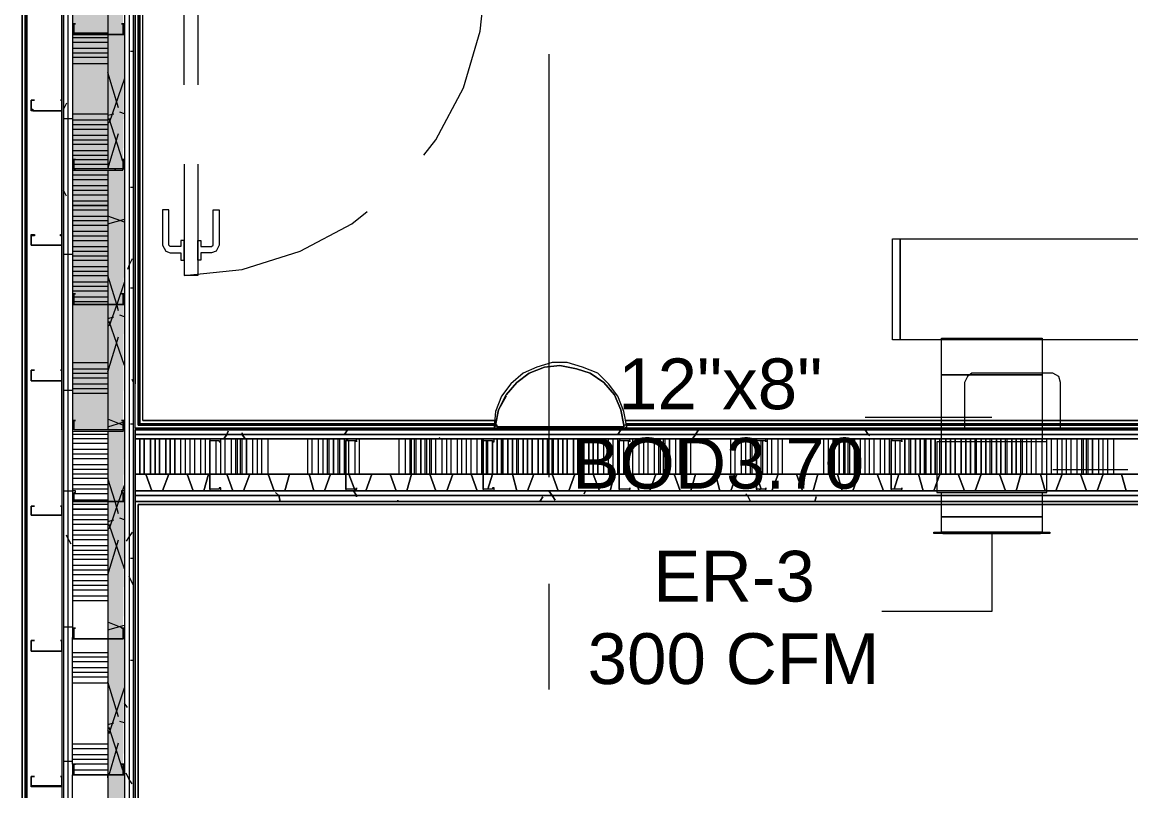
# Model space of a CAD drawing. Header units: metres. Extents: x 29 to 268, y -7 to 151.
# Drawn here: x 63.527 to 66.854, y 26.283 to 28.591 of the extents above; entities that cross this region are included whole.
import ezdxf

# ---------------------------------------------------------------- set-up
doc = ezdxf.new("R2010")
doc.units = ezdxf.units.M
doc.layers.add('HVAC - Ductos', color=5, linetype='Continuous', lineweight=50)
doc.layers.add('PDF2_Geometry', color=7, linetype='Continuous', true_color=0xaaaaaa)
doc.layers.add('PDF2_Solid Fills', color=7, linetype='Continuous', true_color=0xffffff)
doc.layers.add('PDF2_Text', color=7, linetype='Continuous')
doc.styles.add('PDF Helvetica', font='')
doc.styles.get('PDF Helvetica').set_extended_font_data('Helvetica')

msp = doc.modelspace()

# ---------------------------------------------------------------- hatches: boundary and pattern name
at = {"layer": 'PDF2_Solid Fills', "lineweight": 0, "transparency": 33554559}
for points in [[(63.678, 27.3674), (63.7834, 27.3674), (63.7834, 33.7429), (63.678, 33.7429), (63.678, 28.9579), (63.6826, 28.9579), (63.678, 28.9533)], [(63.8292, 28.5592), (63.8338, 33.7429), (63.7834, 33.7429), (63.7834, 27.3674), (63.8292, 27.372), (63.8338, 28.1512), (63.8292, 28.1558), (63.8338, 28.5546)], [(63.8292, 27.1566), (63.8338, 27.3674), (63.7834, 27.3674), (63.7834, 24.4845), (63.7837, 24.4845), (63.8338, 24.489), (63.8292, 24.4936), (63.8338, 24.9016), (63.8292, 24.9062), (63.8338, 25.1032), (63.8292, 25.1078), (63.8338, 25.5112), (63.8292, 25.5158), (63.8338, 25.9236), (63.8292, 25.9282), (63.8338, 26.3316), (63.8292, 26.3362), (63.8338, 26.7441), (63.8292, 26.7487), (63.8338, 27.152)]]:
    msp.add_hatch(color=256, dxfattribs=at).paths.add_polyline_path(points)

# ---------------------------------------------------------------- linework, layer by layer
at = {"layer": 'HVAC - Ductos', "lineweight": 0}
for points in [[(66.1622, 27.9404), (66.1622, 27.6378), (66.1392, 27.6378), (66.1392, 27.9404)], [(66.1622, 27.9404), (72.9318, 27.9404), (72.9318, 27.6378), (66.1622, 27.6378)], [(66.2859, 27.6378), (66.2859, 27.6424), (66.5884, 27.6424), (66.5884, 27.6378)], [(66.5884, 27.5324), (66.2859, 27.5324), (66.2859, 27.6424), (66.5884, 27.6424)], [(66.5884, 27.5324), (66.5884, 27.3308), (66.2859, 27.3308), (66.2859, 27.5324)], [(66.6022, 27.3308), (66.2722, 27.3308), (66.2722, 27.1795), (66.6022, 27.1795)], [(66.5884, 27.1062), (66.5884, 27.0604), (66.2859, 27.0604), (66.2859, 27.1062)], [(66.6113, 27.0604), (66.6113, 27.0558), (66.263, 27.0558), (66.263, 27.0604)]]:
    msp.add_lwpolyline(points, close=True, dxfattribs=at)
for points in [[(66.4372, 27.4041), (66.0568, 27.4041)], [(66.6205, 27.2483), (66.845, 27.2483)], [(66.2859, 27.1062), (66.2859, 27.1795), (66.5884, 27.1795), (66.5884, 27.1062)], [(66.2859, 27.1062), (66.2859, 27.1062)], [(66.2859, 27.1062), (66.2859, 27.1062)], [(66.5884, 27.1062), (66.2859, 27.1062), (66.5884, 27.1062)], [(66.5884, 27.1062), (66.5884, 27.1062)], [(66.5884, 27.1062), (66.5884, 27.1062)], [(66.5884, 27.1062), (66.5884, 27.1062)], [(66.4372, 27.0558), (66.4372, 26.822), (66.1072, 26.822)], [(66.2905, 27.0558), (66.5838, 27.0558)]]:
    msp.add_lwpolyline(points, dxfattribs=at)
at = {"layer": 'PDF2_Geometry', "lineweight": 0}
for points in [[(63.678, 33.9263), (63.678, 34.3296), (63.678, 34.5221), (63.6642, 34.5221), (63.6642, 33.7429), (63.6642, 27.3674), (63.6642, 24.3653), (63.678, 24.3653), (63.8659, 24.3653), (66.2584, 24.3653)], [(66.0659, 34.3342), (66.0659, 34.3525), (65.5709, 34.3525), (65.4059, 34.3525), (63.8476, 34.3525), (63.8476, 34.3342), (63.8476, 33.7429), (63.8476, 28.9166), (63.8476, 28.77), (63.8476, 27.3674), (63.8476, 24.5486), (63.8613, 24.5486), (63.8659, 24.5486), (66.2584, 24.5486), (66.6159, 24.5486), (66.6159, 24.567)], [(63.6459, 33.7429), (63.6459, 27.3674), (63.6459, 24.347), (63.8659, 24.347), (66.2584, 24.347), (66.2584, 24.3928), (66.2584, 24.5395), (66.2584, 24.567), (63.8659, 24.567), (63.8659, 27.3674), (63.8659, 27.152), (69.036, 27.152), (69.036, 24.567), (66.6159, 24.567), (66.6159, 24.347), (69.2514, 24.347), (69.2514, 24.3836), (69.2514, 24.347), (71.8272, 24.347)], [(63.6505, 33.7429), (63.6505, 27.3674), (63.6505, 24.3562), (63.6505, 24.3516), (63.6505, 24.347), (63.6459, 24.347), (63.6459, 24.3516), (63.6505, 24.3516), (63.6642, 24.3516), (63.8659, 24.3516), (66.2584, 24.3516), (66.2584, 24.3653), (63.6642, 24.3653), (63.6642, 24.3562), (63.6642, 24.3516), (66.2584, 24.3516), (66.6159, 24.3516), (66.6159, 24.3653), (66.2584, 24.3653), (63.678, 24.3653), (63.678, 24.3836), (66.2584, 24.3836), (66.2584, 24.3653), (66.2584, 24.3836)], [(63.8338, 33.7429), (63.8338, 27.3674), (63.8338, 24.5349)], [(69.1688, 27.1841), (69.1688, 27.2345), (69.068, 27.2345), (69.068, 27.1841), (69.0542, 27.1841), (69.036, 27.1841), (69.036, 27.152), (63.8659, 27.152), (63.8659, 24.567), (63.8705, 24.5716), (63.8705, 24.5762), (63.8751, 24.5762), (67.8442, 24.5762), (63.8751, 24.5762), (63.8705, 24.5762), (63.8705, 24.5716), (63.8659, 24.567), (63.8613, 24.567), (63.8613, 27.3674), (63.8613, 33.6925)], [(72.1756, 27.372), (69.036, 27.372), (63.8659, 27.372), (63.8659, 33.6925)], [(63.6459, 28.967), (63.6459, 28.9716), (63.6413, 28.9762), (63.6367, 28.9762), (63.6367, 28.6646), (63.5267, 28.6646), (63.6367, 28.6646), (63.6367, 28.9762), (63.6459, 28.9762), (63.6367, 28.9762), (63.6413, 28.9762), (63.6459, 28.9716), (63.6459, 28.967), (63.6459, 27.3674), (63.6459, 28.6554), (63.5359, 28.6554), (63.5359, 24.8603)], [(63.6459, 28.9716), (63.6459, 28.66), (63.5359, 28.66), (63.5359, 24.8603), (63.5359, 28.6554), (63.5359, 28.66), (63.5313, 28.6646), (63.5267, 28.6646), (63.5267, 24.8603), (63.5267, 28.6646), (63.6367, 28.6646)], [(63.8659, 28.7516), (63.8659, 27.5049)], [(63.7834, 28.7333), (63.7834, 28.5546), (63.7834, 28.1512)], [(63.8888, 27.395), (64.943, 27.395), (63.8888, 27.395), (63.8888, 28.7241), (63.8888, 28.7287), (63.8842, 28.7287), (63.8842, 28.7333), (63.8797, 28.7333), (63.8797, 27.3812), (64.943, 27.3812), (63.8751, 27.3812), (64.943, 27.3812), (63.8751, 27.3812), (64.943, 27.3812), (63.8751, 27.3812), (64.943, 27.3812), (63.8797, 27.3812), (63.8797, 28.7379), (63.8797, 27.3858), (63.8797, 28.7379), (63.8797, 27.3812)], [(64.0126, 28.4033), (64.0126, 28.7379), (64.0538, 28.7379), (64.0538, 28.4033)], [(64.7322, 28.1924), (64.7688, 28.2383), (64.8513, 28.3942), (64.9017, 28.5637), (64.92, 28.7424)], [(63.678, 28.7058), (63.678, 28.5866)], [(63.6459, 28.6554), (63.5404, 28.6554), (63.5404, 24.8603), (63.5404, 28.6554), (63.6459, 28.6554), (63.5359, 28.6554), (63.6459, 28.6554), (63.6459, 24.7549), (63.6459, 24.7045)], [(63.678, 28.5546), (63.678, 28.1787), (63.7834, 28.1787)], [(63.6826, 28.5592), (63.7834, 28.5592)], [(63.678, 28.5454), (63.7834, 28.5454)], [(63.678, 28.5316), (63.7834, 28.5316)], [(63.678, 28.5133), (63.7834, 28.5133)], [(63.678, 28.4995), (63.7834, 28.4995)], [(63.678, 28.4858), (63.7834, 28.4858)], [(65.108, 28.495), (65.108, 27.2254)], [(63.678, 28.4674), (63.7834, 28.4674)], [(63.5634, 28.3574), (63.5634, 28.3574)], [(63.6413, 28.3574), (63.6413, 28.3574)], [(63.678, 28.3162), (63.7834, 28.3162)], [(63.678, 28.2978), (63.7834, 28.2978)], [(63.678, 28.2842), (63.7834, 28.2842)], [(63.678, 28.2704), (63.7834, 28.2704)], [(63.678, 28.252), (63.7834, 28.252)], [(63.678, 28.2383), (63.7834, 28.2383)], [(63.678, 28.2245), (63.7834, 28.2245)], [(63.678, 28.2062), (63.7834, 28.2062)], [(63.678, 28.1924), (63.7834, 28.1924)], [(63.6826, 28.165), (63.7834, 28.165)], [(64.0126, 28.165), (64.0126, 27.8304), (64.1867, 27.8487), (64.3609, 27.9037), (64.5167, 27.9862), (64.5626, 28.0228)], [(64.0538, 28.165), (64.0538, 27.8304), (64.0126, 27.8304)], [(63.678, 28.1512), (63.678, 27.7754)], [(63.678, 28.1466), (63.7834, 28.1466), (63.7834, 27.7433), (63.7834, 27.3674)], [(63.678, 28.1328), (63.7834, 28.1328)], [(63.678, 28.1191), (63.7834, 28.1191)], [(63.678, 28.1008), (63.7834, 28.1008)], [(63.678, 28.087), (63.7834, 28.087)], [(63.678, 28.0733), (63.7834, 28.0733)], [(63.678, 28.0549), (63.7834, 28.0549)], [(63.678, 28.0274), (63.7834, 28.0274)], [(63.678, 28.0091), (63.7834, 28.0091)], [(63.678, 27.9954), (63.7834, 27.9954)], [(63.678, 27.9816), (63.7834, 27.9816)], [(63.678, 27.9633), (63.7834, 27.9633)], [(63.6459, 27.922), (63.6459, 27.922)], [(63.6459, 27.922), (63.6459, 27.922)], [(63.678, 27.9495), (63.7834, 27.9495)], [(63.678, 27.9358), (63.7834, 27.9358)], [(63.678, 27.9174), (63.7834, 27.9174)], [(63.678, 27.9037), (63.7834, 27.9037)], [(63.678, 27.89), (63.7834, 27.89)], [(63.9713, 27.9174), (63.9713, 27.9174)], [(64.095, 27.9174), (64.095, 27.9174)], [(63.678, 27.8762), (63.7834, 27.8762)], [(63.678, 27.8578), (63.7834, 27.8578)], [(63.678, 27.8441), (63.7834, 27.8441)], [(63.678, 27.8304), (63.7834, 27.8304)], [(63.678, 27.812), (63.7834, 27.812)], [(63.678, 27.7983), (63.7834, 27.7983)], [(63.678, 27.7845), (63.7834, 27.7845)], [(63.678, 27.7662), (63.7834, 27.7662)], [(63.678, 27.7433), (63.678, 27.395)], [(63.6826, 27.7524), (63.7834, 27.7524)], [(63.678, 27.5691), (63.7834, 27.5691)], [(64.9797, 27.4683), (64.9567, 27.427), (64.9476, 27.3812), (64.9522, 27.3766), (64.9567, 27.3766), (65.328, 27.3766), (65.3326, 27.3766), (65.3326, 27.3812), (65.3234, 27.427), (65.3051, 27.4728), (65.273, 27.5095), (65.2317, 27.537), (65.1904, 27.5508), (65.1401, 27.56), (65.0942, 27.5554), (65.0484, 27.537), (65.0117, 27.5095), (64.9797, 27.4728)], [(63.5634, 27.5462), (63.5634, 27.5462)], [(63.6413, 27.5462), (63.6413, 27.5462)], [(63.678, 27.5508), (63.7834, 27.5508)], [(63.678, 27.537), (63.7834, 27.537)], [(63.678, 27.5233), (63.7834, 27.5233)], [(66.6434, 27.372), (66.6434, 27.5095), (66.6388, 27.5278), (66.6205, 27.537), (66.3776, 27.537), (66.3638, 27.5278), (66.3547, 27.5095), (66.3547, 27.372)], [(63.678, 27.5049), (63.7834, 27.5049)], [(63.678, 27.4912), (63.7834, 27.4912)], [(63.678, 27.4774), (63.7834, 27.4774)], [(72.2076, 27.395), (69.036, 27.395), (65.3372, 27.395), (69.036, 27.395), (69.036, 27.3904), (69.036, 27.3858), (69.036, 27.3812), (72.2076, 27.3812), (69.036, 27.3812), (65.3417, 27.3812), (69.036, 27.3812), (65.3417, 27.3812), (69.036, 27.3812), (65.3417, 27.3812), (69.036, 27.3812), (65.3417, 27.3812), (69.036, 27.3812), (69.036, 27.372), (65.3326, 27.372), (69.036, 27.372), (69.036, 27.3674), (69.036, 27.372), (69.036, 27.34)], [(63.6459, 27.3674), (63.6459, 27.3674)], [(63.678, 27.3674), (63.678, 27.1841)], [(63.7834, 27.3628), (63.7834, 27.152), (63.7834, 26.7395), (63.7834, 26.3316), (63.7834, 25.9236)], [(72.1756, 27.3674), (69.068, 27.3674), (69.0542, 27.3674), (69.036, 27.3674), (63.8659, 27.3674)], [(63.8659, 27.3674), (63.8659, 27.3674)], [(63.8659, 27.3674), (63.8659, 27.3674)], [(63.8659, 27.3674), (63.8659, 27.3674)], [(63.8797, 27.3858), (64.943, 27.3858)], [(63.8797, 27.3858), (64.943, 27.3858)], [(64.9522, 27.372), (64.9476, 27.372), (64.943, 27.3766), (64.9522, 27.3812)], [(64.9522, 27.3766), (64.9522, 27.3812), (64.9476, 27.3812)], [(65.3372, 27.3812), (65.3326, 27.3812), (65.3326, 27.3766), (65.328, 27.3766)], [(65.3326, 27.372), (65.3372, 27.372), (65.3372, 27.3766)], [(72.1847, 27.3858), (69.036, 27.3858), (65.3417, 27.3858), (69.036, 27.3858), (65.3417, 27.3858), (69.036, 27.3858), (65.3417, 27.3858), (69.036, 27.3858)], [(63.7834, 27.3537), (63.678, 27.3537)], [(63.7834, 27.34), (63.678, 27.34)], [(63.7834, 27.3262), (63.678, 27.3262)], [(63.8659, 27.3537), (69.036, 27.3537)], [(63.8659, 27.1841), (69.036, 27.1841), (69.036, 27.2345), (69.0038, 27.2345), (69.036, 27.2345), (69.036, 27.34), (63.8659, 27.34), (63.8659, 27.2345), (64.0904, 27.2345), (64.4984, 27.2345), (64.9109, 27.2345), (65.3188, 27.2345), (65.7313, 27.2345), (66.1346, 27.2345), (66.9551, 27.2345), (67.363, 27.2345)], [(66.9551, 27.2345), (66.1346, 27.2345), (65.7313, 27.2345), (65.3188, 27.2345), (64.9109, 27.2345), (64.4984, 27.2345), (64.0904, 27.2345), (63.8659, 27.2345), (63.8659, 27.34), (69.036, 27.34)], [(63.9117, 27.2345), (63.9117, 27.34)], [(64.0034, 27.2345), (64.0034, 27.34)], [(64.0171, 27.2345), (64.0171, 27.34)], [(64.0309, 27.2345), (64.0309, 27.34)], [(64.0447, 27.2345), (64.0447, 27.34)], [(64.063, 27.2345), (64.063, 27.34)], [(64.0767, 27.2345), (64.0767, 27.34)], [(64.0904, 27.2345), (64.0904, 27.3354)], [(64.1088, 27.2345), (64.1088, 27.3354)], [(64.1226, 27.2345), (64.1226, 27.34)], [(64.1363, 27.2345), (64.1363, 27.34)], [(64.1547, 27.2345), (64.1547, 27.34)], [(64.1684, 27.2345), (64.1684, 27.34)], [(64.173, 27.2345), (64.173, 27.34)], [(64.1821, 27.2345), (64.1821, 27.34)], [(64.1867, 27.2345), (64.1867, 27.34)], [(64.2188, 27.2345), (64.2188, 27.34)], [(64.2326, 27.2345), (64.2326, 27.34)], [(64.2463, 27.2345), (64.2463, 27.34)], [(64.2646, 27.2345), (64.2646, 27.34)], [(64.3838, 27.2345), (64.3838, 27.34)], [(64.3976, 27.2345), (64.3976, 27.34)], [(64.4159, 27.2345), (64.4159, 27.34)], [(64.4297, 27.2345), (64.4297, 27.34)], [(64.4434, 27.2345), (64.4434, 27.34)], [(64.448, 27.2345), (64.448, 27.34)], [(64.4755, 27.2345), (64.4755, 27.34)], [(64.4801, 27.2345), (64.4801, 27.34)], [(64.4938, 27.2345), (64.4938, 27.34)], [(64.5076, 27.2345), (64.5076, 27.3354)], [(64.5259, 27.2345), (64.5259, 27.3354)], [(64.5396, 27.2345), (64.5396, 27.34)], [(64.6588, 27.2345), (64.6588, 27.34)], [(64.6772, 27.2345), (64.6772, 27.34)], [(64.6909, 27.2345), (64.6909, 27.34)], [(64.6955, 27.2345), (64.6955, 27.34)], [(64.7047, 27.2345), (64.7047, 27.34)], [(64.7092, 27.2345), (64.7092, 27.34)], [(64.7367, 27.2345), (64.7367, 27.34)], [(64.7413, 27.2345), (64.7413, 27.34)], [(64.7505, 27.2345), (64.7505, 27.34)], [(64.7551, 27.2345), (64.7551, 27.34)], [(64.7688, 27.2345), (64.7688, 27.34)], [(64.7872, 27.2345), (64.7872, 27.34)], [(64.8009, 27.2345), (64.8009, 27.34)], [(64.8146, 27.2345), (64.8146, 27.34)], [(64.833, 27.2345), (64.833, 27.34)], [(64.8467, 27.2345), (64.8467, 27.34)], [(64.8605, 27.2345), (64.8605, 27.34)], [(64.8743, 27.2345), (64.8743, 27.34)], [(64.8926, 27.2345), (64.8926, 27.34)], [(64.92, 27.2345), (64.92, 27.3354)], [(64.9246, 27.2345), (64.9246, 27.3354)], [(64.9705, 27.2345), (64.9705, 27.34)], [(65.0117, 27.2345), (65.0117, 27.34)], [(65.0163, 27.2345), (65.0163, 27.34)], [(65.1172, 27.2345), (65.1172, 27.34)], [(65.1217, 27.2345), (65.1217, 27.34)], [(65.1813, 27.2345), (65.1813, 27.34)], [(65.273, 27.2345), (65.273, 27.34)], [(65.2867, 27.2345), (65.2867, 27.34)], [(65.3005, 27.2345), (65.3005, 27.34)], [(65.3142, 27.2345), (65.3142, 27.34)], [(65.3326, 27.2345), (65.3326, 27.3354)], [(65.3463, 27.2345), (65.3463, 27.3354)], [(65.36, 27.2345), (65.36, 27.34)], [(65.3784, 27.2345), (65.3784, 27.34)], [(65.3922, 27.2345), (65.3922, 27.34)], [(65.4059, 27.2345), (65.4059, 27.34)], [(65.4243, 27.2345), (65.4243, 27.34)], [(65.438, 27.2345), (65.438, 27.34)], [(65.4426, 27.2345), (65.4426, 27.34)], [(65.4517, 27.2345), (65.4517, 27.34)], [(65.4563, 27.2345), (65.4563, 27.34)], [(65.4884, 27.2345), (65.4884, 27.34)], [(65.5022, 27.2345), (65.5022, 27.34)], [(65.5159, 27.2345), (65.5159, 27.34)], [(65.5342, 27.2345), (65.5342, 27.34)], [(65.6534, 27.2345), (65.6534, 27.34)], [(65.6672, 27.2345), (65.6672, 27.34)], [(65.6855, 27.2345), (65.6855, 27.34)], [(65.6993, 27.2345), (65.6993, 27.34)], [(65.713, 27.2345), (65.713, 27.34)], [(65.7176, 27.2345), (65.7176, 27.34)], [(65.7313, 27.3354), (65.7313, 27.2345), (65.7313, 27.34)], [(65.745, 27.2345), (65.745, 27.3354)], [(65.7496, 27.2345), (65.7496, 27.3354)], [(65.7634, 27.2345), (65.7634, 27.34)], [(65.7772, 27.2345), (65.7772, 27.34)], [(65.7955, 27.2345), (65.7955, 27.34)], [(65.8092, 27.2345), (65.8092, 27.34)], [(65.933, 27.2345), (65.933, 27.34)], [(65.9468, 27.2345), (65.9468, 27.34)], [(65.9605, 27.2345), (65.9605, 27.34)], [(65.9651, 27.2345), (65.9651, 27.34)], [(65.9926, 27.2345), (65.9926, 27.34)], [(65.9972, 27.2345), (65.9972, 27.34)], [(66.0063, 27.2345), (66.0063, 27.34)], [(66.0109, 27.2345), (66.0109, 27.34)], [(66.043, 27.2345), (66.043, 27.34)], [(66.0568, 27.2345), (66.0568, 27.34)], [(66.0705, 27.2345), (66.0705, 27.34)], [(66.0842, 27.2345), (66.0842, 27.34)], [(66.1026, 27.2345), (66.1026, 27.34)], [(66.1163, 27.2345), (66.1163, 27.34)], [(66.1301, 27.2345), (66.1301, 27.34)], [(66.1484, 27.2345), (66.1484, 27.3354)], [(66.1622, 27.2345), (66.1622, 27.3354)], [(66.1896, 27.2345), (66.1896, 27.34)], [(66.1942, 27.2345), (66.1942, 27.34)], [(66.2401, 27.2345), (66.2401, 27.34)], [(66.2813, 27.2345), (66.2813, 27.34)], [(66.2859, 27.2345), (66.2859, 27.34)], [(66.3868, 27.2345), (66.3868, 27.34)], [(66.3913, 27.2345), (66.3913, 27.34)], [(66.4326, 27.2345), (66.4326, 27.34)], [(66.4372, 27.2345), (66.4372, 27.34)], [(66.4509, 27.2345), (66.4509, 27.34)], [(66.4784, 27.2345), (66.4784, 27.34)], [(66.483, 27.2345), (66.483, 27.34)], [(66.5243, 27.2345), (66.5243, 27.34)], [(66.5288, 27.2345), (66.5288, 27.34)], [(66.5426, 27.2345), (66.5426, 27.34)], [(66.5563, 27.2345), (66.5563, 27.34)], [(66.57, 27.2345), (66.57, 27.34)], [(66.5884, 27.2345), (66.5884, 27.34)], [(66.6022, 27.2345), (66.6022, 27.34)], [(66.6159, 27.2345), (66.6159, 27.34)], [(66.6342, 27.2345), (66.6342, 27.34)], [(66.648, 27.2345), (66.648, 27.34)], [(66.6618, 27.2345), (66.6618, 27.34)], [(66.6755, 27.2345), (66.6755, 27.34)], [(66.6938, 27.2345), (66.6938, 27.34)], [(66.7076, 27.2345), (66.7076, 27.34)], [(66.7122, 27.2345), (66.7122, 27.34)], [(66.7213, 27.2345), (66.7213, 27.34)], [(66.7259, 27.2345), (66.7259, 27.34)], [(66.758, 27.2345), (66.758, 27.34)], [(66.7718, 27.2345), (66.7718, 27.34)], [(66.7855, 27.2345), (66.7855, 27.34)], [(66.8038, 27.2345), (66.8038, 27.34)], [(63.7834, 27.3078), (63.678, 27.3078)], [(63.7834, 27.2941), (63.678, 27.2941)], [(63.7834, 27.2804), (63.678, 27.2804)], [(63.7834, 27.262), (63.678, 27.262)], [(63.7834, 27.2483), (63.678, 27.2483)], [(63.7834, 27.2345), (63.678, 27.2345)], [(63.7834, 27.2208), (63.678, 27.2208)], [(69.036, 27.1841), (63.8659, 27.1841), (63.8659, 27.2345), (64.0904, 27.2345), (64.4984, 27.2345), (64.9109, 27.2345), (65.3188, 27.2345), (65.7313, 27.2345), (66.1346, 27.2345), (66.9551, 27.2345)], [(63.7834, 27.2024), (63.678, 27.2024)], [(63.7834, 27.1887), (63.678, 27.1887)], [(63.7834, 27.175), (63.678, 27.175)], [(63.7834, 27.1566), (63.6826, 27.1566)], [(65.4472, 24.5349), (65.8551, 24.5349), (66.2584, 24.5349), (66.263, 24.5349), (66.6159, 24.5349), (66.6846, 24.5349), (67.0926, 24.5349), (66.6846, 24.5349), (66.6159, 24.5349), (66.6159, 24.5486), (69.0542, 24.5486), (69.0542, 24.567), (69.0542, 27.152), (69.0542, 27.1704), (69.036, 27.1704), (63.8659, 27.1704)], [(63.5634, 27.1382), (63.5634, 27.1382)], [(63.6413, 27.1382), (63.6413, 27.1382)], [(63.8659, 27.01), (63.8659, 24.567), (63.8705, 24.5716), (63.8705, 24.5762), (63.8751, 24.5762), (63.8751, 27.1428), (63.8751, 24.5762), (67.8442, 24.5762), (67.8442, 24.5716), (67.8442, 24.567), (63.8659, 24.567), (66.2584, 24.567), (66.2584, 24.5395), (66.2584, 24.3928), (66.2584, 24.347), (66.2584, 24.3516), (63.6505, 24.3516), (63.6505, 24.347), (66.2584, 24.347), (66.6159, 24.347)], [(63.678, 27.152), (63.678, 26.7716)], [(63.7834, 27.1428), (63.678, 27.1428)], [(63.8659, 24.567), (63.8659, 27.152), (63.8659, 24.567)], [(69.036, 27.152), (63.8659, 27.152), (69.036, 27.152)], [(69.036, 27.152), (63.8659, 27.152), (69.036, 27.152)], [(69.036, 27.152), (63.8659, 27.152), (69.036, 27.152)], [(69.036, 27.152), (63.8659, 27.152), (69.036, 27.152)], [(69.036, 27.152), (63.8659, 27.152), (69.036, 27.152)], [(63.8751, 27.1428), (69.0268, 27.1428)], [(63.8751, 27.1428), (69.0268, 27.1428)], [(63.6459, 27.1108), (63.6459, 27.1108)], [(63.6459, 27.1108), (63.6459, 27.1108)], [(63.7834, 27.1108), (63.678, 27.1108)], [(63.7834, 27.097), (63.678, 27.097)], [(63.7834, 27.0832), (63.678, 27.0832)], [(63.7834, 27.065), (63.678, 27.065)], [(63.7834, 27.0512), (63.678, 27.0512)], [(63.7834, 27.0374), (63.678, 27.0374)], [(63.7834, 27.0191), (63.678, 27.0191)], [(63.7834, 27.0054), (63.678, 27.0054)], [(63.7834, 26.9916), (63.678, 26.9916)], [(63.7834, 26.9778), (63.678, 26.9778)], [(63.7834, 26.9595), (63.678, 26.9595)], [(63.7834, 26.9458), (63.678, 26.9458)], [(63.7834, 26.932), (63.678, 26.932)], [(63.7834, 26.9137), (63.678, 26.9137)], [(63.7834, 26.9), (63.678, 26.9)], [(65.108, 26.9045), (65.108, 26.5882)], [(63.7834, 26.8862), (63.678, 26.8862)], [(63.7834, 26.8678), (63.678, 26.8678)], [(63.7834, 26.8541), (63.678, 26.8541)], [(63.5634, 26.735), (63.5634, 26.735)], [(63.6413, 26.735), (63.6413, 26.735)], [(63.7834, 26.3637), (63.678, 26.3637), (63.678, 26.7441)], [(63.6459, 26.7028), (63.6459, 26.7028)], [(63.6459, 26.7028), (63.6459, 26.7028)], [(63.7834, 26.6982), (63.678, 26.6982)], [(63.7834, 26.6845), (63.678, 26.6845)], [(63.7834, 26.6708), (63.678, 26.6708)], [(63.7834, 26.6524), (63.678, 26.6524)], [(63.7834, 26.6387), (63.678, 26.6387)], [(63.7834, 26.625), (63.678, 26.625)], [(63.7834, 26.6066), (63.678, 26.6066)], [(63.7834, 26.4232), (63.678, 26.4232)], [(63.7834, 26.4095), (63.678, 26.4095)], [(63.7834, 26.3912), (63.678, 26.3912)], [(63.7834, 26.3774), (63.678, 26.3774)], [(63.5634, 26.327), (63.5634, 26.327)], [(63.6413, 26.327), (63.6413, 26.327)], [(63.7834, 25.9512), (63.678, 25.9512), (63.678, 26.3316)], [(63.7834, 26.3454), (63.6826, 26.3454)], [(63.6459, 26.2995), (63.6459, 26.2995)]]:
    msp.add_lwpolyline(points, dxfattribs=at)
for points in [[(63.8751, 28.7379), (63.8751, 27.3812)], [(63.678, 28.5866), (63.678, 28.5546), (63.6826, 28.5546), (63.8292, 28.5546), (63.8338, 28.5546), (63.8338, 28.5866), (63.8246, 28.5866), (63.8292, 28.5866), (63.8292, 28.5546), (63.6826, 28.5546), (63.6826, 28.5866), (63.6871, 28.5866)], [(63.678, 28.5866), (63.678, 28.5546), (63.6826, 28.5546), (63.8292, 28.5546), (63.8338, 28.5546), (63.8338, 28.5866), (63.8246, 28.5866), (63.8292, 28.5866), (63.8292, 28.5546), (63.6826, 28.5546), (63.6826, 28.5866), (63.6871, 28.5866)], [(63.6459, 28.3299), (63.6459, 28.3254), (63.5588, 28.3254), (63.5542, 28.3254), (63.5542, 28.3299), (63.5542, 28.3574), (63.5634, 28.3574), (63.5542, 28.3574), (63.5542, 28.3299), (63.5588, 28.3299), (63.5588, 28.3254), (63.6459, 28.3254), (63.6459, 28.3299), (63.6459, 28.3574)], [(63.6413, 28.3574), (63.6459, 28.3574)], [(63.678, 28.1787), (63.678, 28.1512), (63.6826, 28.1466), (63.8292, 28.1466), (63.8292, 28.1512), (63.8338, 28.1512), (63.8338, 28.1787), (63.8246, 28.1787), (63.8292, 28.1787), (63.8292, 28.1512), (63.6826, 28.1512), (63.6826, 28.1787), (63.6871, 28.1787)], [(63.678, 28.1787), (63.678, 28.1512), (63.6826, 28.1466), (63.8292, 28.1466), (63.8292, 28.1512), (63.8338, 28.1512), (63.8338, 28.1787), (63.8246, 28.1787), (63.8292, 28.1787), (63.8292, 28.1512), (63.6826, 28.1512), (63.6826, 28.1787), (63.6871, 28.1787)], [(63.7834, 28.0412), (63.678, 28.0412)], [(63.9667, 27.922), (63.9667, 28.0274), (63.9484, 28.0274), (63.9484, 27.922), (63.9576, 27.9037), (63.9713, 27.8991), (64.0034, 27.8991), (64.0034, 27.8762), (64.0126, 27.8762), (64.0126, 27.9358), (64.0034, 27.9358), (64.0034, 27.9174), (63.9713, 27.9174)], [(64.0996, 27.922), (64.0996, 28.0274), (64.118, 28.0274), (64.118, 27.922), (64.1088, 27.9037), (64.095, 27.8991), (64.063, 27.8991), (64.063, 27.8762), (64.0538, 27.8762), (64.0538, 27.9358), (64.063, 27.9358), (64.063, 27.9174), (64.095, 27.9174)], [(63.6459, 27.922), (63.5588, 27.922), (63.5542, 27.922), (63.5542, 27.9541), (63.5634, 27.9541), (63.5634, 27.9495), (63.5542, 27.9495), (63.5542, 27.922), (63.5588, 27.922), (63.6459, 27.922), (63.6459, 27.9495), (63.6413, 27.9495), (63.6413, 27.9541), (63.6459, 27.9541)], [(63.678, 27.7754), (63.678, 27.7433), (63.6826, 27.7433), (63.8292, 27.7433), (63.8338, 27.7433), (63.8338, 27.7754), (63.8246, 27.7754), (63.8292, 27.7754), (63.8292, 27.7433), (63.6826, 27.7433), (63.6826, 27.7754), (63.6871, 27.7754)], [(63.678, 27.7754), (63.678, 27.7433), (63.6826, 27.7433), (63.8292, 27.7433), (63.8338, 27.7433), (63.8338, 27.7754), (63.8246, 27.7754), (63.8292, 27.7754), (63.8292, 27.7433), (63.6826, 27.7433), (63.6826, 27.7754), (63.6871, 27.7754)], [(64.943, 27.3766), (64.943, 27.372), (64.9476, 27.372), (65.3326, 27.372), (65.3372, 27.372), (65.3417, 27.372), (65.3417, 27.3766), (65.3326, 27.4224), (65.3142, 27.4683), (65.2867, 27.5049), (65.2547, 27.537), (65.2088, 27.5554), (65.163, 27.5691), (65.1172, 27.5691), (65.0713, 27.5554), (65.0301, 27.537), (64.9934, 27.5049), (64.9659, 27.4683), (64.9476, 27.4224)], [(64.9476, 27.3812), (64.9567, 27.427), (64.9797, 27.4728), (65.0117, 27.5095), (65.0484, 27.537), (65.0942, 27.5554), (65.1401, 27.56), (65.1904, 27.5508), (65.2317, 27.537), (65.273, 27.5095), (65.3051, 27.4728), (65.3234, 27.427), (65.3326, 27.3812), (65.3326, 27.3766), (65.328, 27.3766), (64.9567, 27.3766), (64.9522, 27.3766)], [(63.6459, 27.5187), (63.6459, 27.5141), (63.5588, 27.5141), (63.5542, 27.5141), (63.5542, 27.5187), (63.5542, 27.5462), (63.5634, 27.5462), (63.5542, 27.5462), (63.5542, 27.5187), (63.5542, 27.5141), (63.5588, 27.5141), (63.6459, 27.5141), (63.6459, 27.5187), (63.6459, 27.5462)], [(63.6413, 27.5462), (63.6459, 27.5462)], [(63.678, 27.395), (63.678, 27.3674), (63.678, 27.3628), (63.6826, 27.3628), (63.8292, 27.3628), (63.8338, 27.3674), (63.8338, 27.395), (63.8246, 27.395), (63.8292, 27.395), (63.8292, 27.3674), (63.6826, 27.3674), (63.6826, 27.395), (63.6871, 27.395)], [(63.678, 27.395), (63.678, 27.3674), (63.678, 27.3628), (63.6826, 27.3628), (63.8292, 27.3628), (63.8338, 27.3674), (63.8338, 27.395), (63.8246, 27.395), (63.8292, 27.395), (63.8292, 27.3674), (63.6826, 27.3674), (63.6826, 27.395), (63.6871, 27.395)], [(64.9476, 27.372), (63.8659, 27.372)], [(69.036, 27.3674), (69.036, 27.372), (63.8659, 27.372), (63.8659, 27.3674)], [(69.036, 27.3537), (69.036, 27.3674), (63.8659, 27.3674), (63.8659, 27.3537)], [(64.943, 27.3858), (63.8797, 27.3858)], [(64.943, 27.3858), (63.8797, 27.3858)], [(66.6526, 27.372), (66.2722, 27.372)], [(69.036, 27.34), (69.036, 27.3537), (63.8659, 27.3537), (63.8659, 27.34)], [(63.8797, 27.34), (63.8797, 27.2345)], [(63.8934, 27.34), (63.8934, 27.2345)], [(63.9117, 27.34), (63.9117, 27.2345)], [(63.9255, 27.34), (63.9255, 27.2345)], [(63.9392, 27.34), (63.9392, 27.2345)], [(63.9576, 27.34), (63.9576, 27.2345)], [(63.9713, 27.34), (63.9713, 27.2345)], [(63.985, 27.34), (63.985, 27.2345)], [(64.1226, 27.34), (64.0904, 27.34), (64.0904, 27.3354), (64.0904, 27.1887), (64.0904, 27.1841), (64.1226, 27.1841), (64.1226, 27.1932), (64.118, 27.1932), (64.118, 27.1887), (64.0904, 27.1887), (64.0904, 27.3354), (64.118, 27.3354), (64.118, 27.3308), (64.1226, 27.3308)], [(64.1226, 27.34), (64.0904, 27.34), (64.0904, 27.3354), (64.0904, 27.1887), (64.0904, 27.1841), (64.1226, 27.1841), (64.1226, 27.1932), (64.118, 27.1932), (64.118, 27.1887), (64.0904, 27.1887), (64.0904, 27.3354), (64.118, 27.3354), (64.118, 27.3308), (64.1226, 27.3308)], [(64.2005, 27.34), (64.2005, 27.2345)], [(64.4617, 27.34), (64.4617, 27.2345)], [(64.5305, 27.34), (64.503, 27.34), (64.4984, 27.3354), (64.4984, 27.1887), (64.4984, 27.1841), (64.503, 27.1841), (64.5305, 27.1841), (64.5305, 27.1932), (64.5305, 27.1887), (64.503, 27.1887), (64.4984, 27.1887), (64.4984, 27.3354), (64.503, 27.3354), (64.5305, 27.3354), (64.5305, 27.3308)], [(64.5305, 27.34), (64.503, 27.34), (64.4984, 27.3354), (64.4984, 27.1887), (64.4984, 27.1841), (64.503, 27.1841), (64.5305, 27.1841), (64.5305, 27.1932), (64.5305, 27.1887), (64.503, 27.1887), (64.4984, 27.1887), (64.4984, 27.3354), (64.503, 27.3354), (64.5305, 27.3354), (64.5305, 27.3308)], [(64.723, 27.34), (64.723, 27.2345)], [(64.9063, 27.34), (64.9063, 27.2345)], [(64.943, 27.34), (64.9109, 27.34), (64.9109, 27.3354), (64.9109, 27.1887), (64.9109, 27.1841), (64.943, 27.1841), (64.943, 27.1932), (64.9384, 27.1932), (64.9384, 27.1887), (64.9109, 27.1887), (64.9109, 27.3354), (64.9384, 27.3354), (64.9384, 27.3308), (64.943, 27.3308)], [(64.943, 27.34), (64.9109, 27.34), (64.9109, 27.3354), (64.9109, 27.1887), (64.9109, 27.1841), (64.943, 27.1841), (64.943, 27.1932), (64.9384, 27.1932), (64.9384, 27.1887), (64.9109, 27.1887), (64.9109, 27.3354), (64.9384, 27.3354), (64.9384, 27.3308), (64.943, 27.3308)], [(64.9384, 27.3354), (64.9384, 27.2345)], [(64.9522, 27.34), (64.9522, 27.2345)], [(64.9659, 27.34), (64.9659, 27.2345)], [(64.9842, 27.34), (64.9842, 27.2345)], [(64.998, 27.34), (64.998, 27.2345)], [(65.0301, 27.34), (65.0301, 27.2345)], [(65.0438, 27.34), (65.0438, 27.2345)], [(65.0576, 27.34), (65.0576, 27.2345)], [(65.0759, 27.34), (65.0759, 27.2345)], [(65.0896, 27.34), (65.0896, 27.2345)], [(65.1034, 27.34), (65.1034, 27.2345)], [(65.1355, 27.34), (65.1355, 27.2345)], [(65.1493, 27.34), (65.1493, 27.2345)], [(65.163, 27.34), (65.163, 27.2345)], [(65.1813, 27.34), (65.1813, 27.2345)], [(65.195, 27.34), (65.195, 27.2345)], [(65.2088, 27.34), (65.2088, 27.2345)], [(65.2272, 27.34), (65.2272, 27.2345)], [(65.2409, 27.34), (65.2409, 27.2345)], [(65.2547, 27.34), (65.2547, 27.2345)], [(65.3509, 27.34), (65.3234, 27.34), (65.3188, 27.3354), (65.3188, 27.1887), (65.3188, 27.1841), (65.3234, 27.1841), (65.3509, 27.1841), (65.3509, 27.1932), (65.3509, 27.1887), (65.3234, 27.1887), (65.3188, 27.1887), (65.3188, 27.3354), (65.3234, 27.3354), (65.3509, 27.3354), (65.3509, 27.3308)], [(65.3509, 27.34), (65.3234, 27.34), (65.3188, 27.3354), (65.3188, 27.1887), (65.3188, 27.1841), (65.3234, 27.1841), (65.3509, 27.1841), (65.3509, 27.1932), (65.3509, 27.1887), (65.3234, 27.1887), (65.3188, 27.1887), (65.3188, 27.3354), (65.3234, 27.3354), (65.3509, 27.3354), (65.3509, 27.3308)], [(65.47, 27.34), (65.47, 27.2345)], [(65.7588, 27.34), (65.7313, 27.34), (65.7313, 27.3354), (65.7313, 27.1887), (65.7313, 27.1841), (65.7588, 27.1841), (65.7588, 27.1932), (65.7588, 27.1887), (65.7313, 27.1887), (65.7313, 27.3354), (65.7588, 27.3354), (65.7588, 27.3308)], [(65.7588, 27.34), (65.7313, 27.34), (65.7313, 27.3354), (65.7313, 27.1887), (65.7313, 27.1841), (65.7588, 27.1841), (65.7588, 27.1932), (65.7588, 27.1887), (65.7313, 27.1887), (65.7313, 27.3354), (65.7588, 27.3354), (65.7588, 27.3308)], [(65.9788, 27.34), (65.9788, 27.2345)], [(66.0246, 27.34), (66.0246, 27.2345)], [(66.1668, 27.34), (66.1392, 27.34), (66.1346, 27.3354), (66.1346, 27.1887), (66.1346, 27.1841), (66.1392, 27.1841), (66.1668, 27.1841), (66.1668, 27.1932), (66.1668, 27.1887), (66.1392, 27.1887), (66.1346, 27.1887), (66.1346, 27.3354), (66.1392, 27.3354), (66.1668, 27.3354), (66.1668, 27.3308)], [(66.1668, 27.34), (66.1392, 27.34), (66.1346, 27.3354), (66.1346, 27.1887), (66.1346, 27.1841), (66.1392, 27.1841), (66.1668, 27.1841), (66.1668, 27.1932), (66.1668, 27.1887), (66.1392, 27.1887), (66.1346, 27.1887), (66.1346, 27.3354), (66.1392, 27.3354), (66.1668, 27.3354), (66.1668, 27.3308)], [(66.1759, 27.34), (66.1759, 27.2345)], [(66.208, 27.34), (66.208, 27.2345)], [(66.2218, 27.34), (66.2218, 27.2345)], [(66.2355, 27.34), (66.2355, 27.2345)], [(66.2538, 27.34), (66.2538, 27.2345)], [(66.2676, 27.34), (66.2676, 27.2345)], [(66.2996, 27.34), (66.2996, 27.2345)], [(66.3134, 27.34), (66.3134, 27.2345)], [(66.3272, 27.34), (66.3272, 27.2345)], [(66.3455, 27.34), (66.3455, 27.2345)], [(66.3592, 27.34), (66.3592, 27.2345)], [(66.373, 27.34), (66.373, 27.2345)], [(66.4051, 27.34), (66.4051, 27.2345)], [(66.4188, 27.34), (66.4188, 27.2345)], [(66.4509, 27.34), (66.4509, 27.2345)], [(66.4646, 27.34), (66.4646, 27.2345)], [(66.4968, 27.34), (66.4968, 27.2345)], [(66.5105, 27.34), (66.5105, 27.2345)], [(66.7396, 27.34), (66.7396, 27.2345)], [(63.678, 27.1841), (63.678, 27.152), (63.6826, 27.152), (63.8292, 27.152), (63.8338, 27.152), (63.8338, 27.1841), (63.8246, 27.1841), (63.8246, 27.1795), (63.8292, 27.1795), (63.8292, 27.152), (63.6826, 27.152), (63.6826, 27.1795), (63.6871, 27.1795), (63.6871, 27.1841)], [(63.678, 27.1841), (63.678, 27.152), (63.6826, 27.152), (63.8292, 27.152), (63.8338, 27.152), (63.8338, 27.1841), (63.8246, 27.1841), (63.8246, 27.1795), (63.8292, 27.1795), (63.8292, 27.152), (63.6826, 27.152), (63.6826, 27.1795), (63.6871, 27.1795), (63.6871, 27.1841)], [(69.036, 27.1704), (69.036, 27.1841), (63.8659, 27.1841), (63.8659, 27.1704)], [(69.036, 27.152), (69.036, 27.1704), (63.8659, 27.1704), (63.8659, 27.152)], [(63.6459, 27.1108), (63.5588, 27.1108), (63.5542, 27.1108), (63.5542, 27.1382), (63.5634, 27.1382), (63.5542, 27.1382), (63.5542, 27.1108), (63.5588, 27.1108), (63.6459, 27.1108), (63.6459, 27.1382)], [(63.6413, 27.1382), (63.6459, 27.1382)], [(63.678, 27.1291), (63.7834, 27.1291)], [(69.0268, 27.1428), (63.8751, 27.1428)], [(66.2722, 27.152), (66.6526, 27.152)], [(63.678, 26.7716), (63.678, 26.7441), (63.678, 26.7395), (63.6826, 26.7395), (63.8292, 26.7395), (63.8338, 26.7441), (63.8338, 26.7716), (63.8246, 26.7716), (63.8292, 26.7716), (63.8292, 26.7441), (63.8292, 26.7395), (63.6826, 26.7395), (63.6826, 26.7441), (63.6826, 26.7716), (63.6871, 26.7716)], [(63.678, 26.7716), (63.678, 26.7441), (63.678, 26.7395), (63.6826, 26.7395), (63.8292, 26.7395), (63.8338, 26.7441), (63.8338, 26.7716), (63.8246, 26.7716), (63.8292, 26.7716), (63.8292, 26.7441), (63.8292, 26.7395), (63.6826, 26.7395), (63.6826, 26.7441), (63.6826, 26.7716), (63.6871, 26.7716)], [(63.6459, 26.7028), (63.5588, 26.7028), (63.5542, 26.7028), (63.5542, 26.735), (63.5634, 26.735), (63.5542, 26.735), (63.5542, 26.7028), (63.5588, 26.7028), (63.6459, 26.7028), (63.6459, 26.735)], [(63.6413, 26.735), (63.6459, 26.735)], [(63.678, 26.3637), (63.678, 26.3316), (63.6826, 26.3316), (63.8292, 26.3316), (63.8338, 26.3316), (63.8338, 26.3637), (63.8246, 26.3637), (63.8292, 26.3637), (63.8292, 26.3316), (63.6826, 26.3316), (63.6826, 26.3637), (63.6871, 26.3637)], [(63.678, 26.3637), (63.678, 26.3316), (63.6826, 26.3316), (63.8292, 26.3316), (63.8338, 26.3316), (63.8338, 26.3637), (63.8246, 26.3637), (63.8292, 26.3637), (63.8292, 26.3316), (63.6826, 26.3316), (63.6826, 26.3637), (63.6871, 26.3637)], [(63.6459, 26.2995), (63.6459, 26.295), (63.5588, 26.295), (63.5542, 26.295), (63.5542, 26.2995), (63.5542, 26.327), (63.5634, 26.327), (63.5542, 26.327), (63.5542, 26.2995), (63.5588, 26.2995), (63.6459, 26.2995), (63.6459, 26.327)], [(63.6413, 26.327), (63.6459, 26.327)]]:
    msp.add_lwpolyline(points, close=True, dxfattribs=at)
at = {"layer": 'PDF2_Geometry', "color": 254, "lineweight": 0, "true_color": 0xd2d2d2}
for points in [[(63.71, 28.5546), (63.71, 28.5546)], [(63.71, 28.5546), (63.71, 28.5546)], [(63.7834, 27.7433), (63.7834, 27.7433)], [(63.7834, 27.7433), (63.7834, 27.7433)], [(64.9109, 27.2391), (64.9109, 27.2391)], [(64.9109, 27.2391), (64.9109, 27.2391)], [(63.6917, 27.152), (63.6917, 27.152)], [(63.6917, 27.152), (63.6917, 27.152)], [(63.8154, 27.152), (63.8154, 27.152)], [(63.8154, 27.152), (63.8154, 27.152)], [(63.788, 26.7395), (63.788, 26.7395)], [(63.788, 26.7395), (63.788, 26.7395)]]:
    msp.add_lwpolyline(points, dxfattribs=at)
at = {"layer": 'PDF2_Geometry', "color": 254, "lineweight": 0, "true_color": 0xeaeaea}
for points in [[(63.8521, 28.5041), (63.8613, 28.5041)], [(63.6596, 28.3483), (63.6505, 28.3299)], [(63.6505, 28.3024), (63.6642, 28.3024), (63.678, 28.3024)], [(63.8338, 28.2428), (63.8338, 28.2383)], [(63.6596, 28.0687), (63.6505, 28.087)], [(63.8521, 28.0962), (63.8613, 28.0962)], [(63.6505, 27.8946), (63.6642, 27.8946), (63.678, 27.8946)], [(63.8567, 27.8808), (63.8476, 27.8624), (63.843, 27.8487)], [(63.8521, 27.7937), (63.8613, 27.7937)], [(63.8613, 27.5095), (63.8567, 27.5187)], [(63.6505, 27.4866), (63.6642, 27.4866), (63.678, 27.4866)], [(63.8521, 27.3858), (63.8613, 27.3858)], [(65.3142, 27.3537), (65.3142, 27.3537)], [(65.3142, 27.3537), (65.3142, 27.3537)], [(63.6505, 27.1841), (63.6642, 27.1841), (63.678, 27.1841)], [(66.6251, 27.1841), (66.6251, 27.1841)], [(66.6251, 27.1841), (66.6251, 27.1841)], [(63.8567, 27.0604), (63.8476, 27.0466), (63.8384, 27.0328)], [(63.6734, 27.0237), (63.6642, 27.042), (63.6596, 27.0512)], [(63.8521, 26.9824), (63.8613, 26.9824)], [(63.8613, 26.9), (63.8476, 26.9274)], [(63.6505, 26.7762), (63.6642, 26.7762), (63.678, 26.7762)], [(63.8521, 26.6754), (63.8613, 26.6754)], [(63.843, 26.5332), (63.8338, 26.547)], [(63.6505, 26.3728), (63.6642, 26.3728), (63.678, 26.3728)], [(63.8567, 26.3041), (63.8476, 26.3178), (63.8384, 26.3362)]]:
    msp.add_lwpolyline(points, dxfattribs=at)
at = {"layer": 'PDF2_Geometry', "color": 254, "lineweight": 0, "true_color": 0xdddddd}
for points in [[(63.8154, 28.3345), (63.7834, 28.44)], [(63.8338, 28.4216), (63.788, 28.2887), (63.7834, 28.2933)], [(63.8338, 28.3162), (63.82, 28.3208)], [(63.7834, 28.3116), (63.8017, 28.3162)], [(63.8292, 28.1741), (63.788, 28.3024)], [(63.7834, 28.1512), (63.8154, 28.2566)], [(63.8338, 27.9908), (63.7834, 28.0091)], [(63.7834, 27.9862), (63.8338, 28)], [(63.8154, 27.725), (63.8109, 27.7433), (63.7834, 27.8304)], [(63.8338, 27.812), (63.8109, 27.7433), (63.788, 27.6791), (63.7834, 27.6837)], [(63.7834, 27.702), (63.8017, 27.7066)], [(63.8338, 27.56), (63.788, 27.6928)], [(63.8338, 27.7066), (63.82, 27.7112)], [(63.7834, 27.5416), (63.8154, 27.647)], [(63.8292, 27.3812), (63.7834, 27.3995)], [(63.7834, 27.3766), (63.8292, 27.3904)], [(63.8154, 27.1154), (63.8063, 27.152), (63.7834, 27.2208)], [(63.8338, 27.2024), (63.8154, 27.152), (63.788, 27.0696), (63.7834, 27.0741)], [(63.7834, 27.0924), (63.8017, 27.097)], [(63.8338, 27.097), (63.82, 27.1016)], [(63.8338, 26.9504), (63.788, 27.0832)], [(63.7834, 26.932), (63.8154, 27.0374)], [(63.8292, 26.7716), (63.7834, 26.79)], [(63.7834, 26.767), (63.8338, 26.7808)], [(63.8154, 26.5058), (63.7834, 26.6112)], [(63.788, 26.4554), (63.8338, 26.5928)], [(63.8338, 26.4874), (63.82, 26.492)], [(63.7834, 26.4828), (63.8017, 26.4874)], [(63.788, 26.46), (63.7834, 26.4645)], [(63.8292, 26.3454), (63.788, 26.4737)], [(63.788, 26.3316), (63.8154, 26.4278)], [(63.7834, 26.3224), (63.7834, 26.3316)]]:
    msp.add_lwpolyline(points, dxfattribs=at)
at = {"layer": 'PDF2_Geometry', "color": 254, "lineweight": 0, "true_color": 0xd2d2d2}
for points in [[(63.8338, 28.1741), (63.8292, 28.1741)], [(63.6871, 28.1512), (63.6826, 28.1466)], [(63.8063, 28.1512), (63.8063, 28.1466)], [(64.4984, 27.3354), (64.4984, 27.3308)], [(64.503, 27.34), (64.503, 27.3354)], [(65.3188, 27.2712), (65.3188, 27.2666)], [(65.7404, 27.1887), (65.7404, 27.1841)], [(63.8338, 27.1658), (63.8292, 27.1658)]]:
    msp.add_lwpolyline(points, close=True, dxfattribs=at)
at = {"layer": 'PDF2_Geometry', "color": 254, "lineweight": 0, "true_color": 0xeaeaea}
for points in [[(64.1317, 27.34), (64.1409, 27.3537), (64.1455, 27.3628), (64.1409, 27.3537)], [(64.1867, 27.3537), (64.1959, 27.34), (64.1867, 27.3537), (64.1867, 27.3583)], [(64.4938, 27.3537), (64.503, 27.3674)], [(65.3142, 27.3537), (65.3234, 27.3674)], [(65.5388, 27.34), (65.548, 27.3537), (65.5572, 27.3674), (65.548, 27.3537)], [(66.0659, 27.3537), (66.0705, 27.3491), (66.0659, 27.3537), (66.0568, 27.3674)], [(64.778, 27.3446), (64.7826, 27.34)], [(64.2876, 27.1795), (64.2967, 27.1704), (64.3013, 27.152), (64.2967, 27.1704)], [(64.5213, 27.1841), (64.5305, 27.1704), (64.5305, 27.1658), (64.5305, 27.1704)], [(64.6542, 27.1566), (64.6542, 27.152)], [(65.0805, 27.152), (65.0896, 27.1658)], [(65.108, 27.1841), (65.1172, 27.1704), (65.1263, 27.1566), (65.1172, 27.1704)], [(65.2134, 27.175), (65.218, 27.1841)], [(65.6993, 27.175), (65.7038, 27.1704), (65.713, 27.152), (65.7038, 27.1704)], [(65.9055, 27.152), (65.91, 27.1658)]]:
    msp.add_lwpolyline(points, close=True, dxfattribs=at)
at = {"layer": 'PDF2_Geometry', "color": 254, "lineweight": 0, "true_color": 0xdddddd}
for points in [[(63.898, 27.2345), (63.9163, 27.1841)], [(63.9667, 27.2345), (63.9484, 27.1841)], [(64.0217, 27.2345), (64.0401, 27.1841)], [(64.0859, 27.2345), (64.0721, 27.1841)], [(64.1409, 27.2345), (64.1592, 27.1841)], [(64.2096, 27.2345), (64.1913, 27.1841)], [(64.2646, 27.2345), (64.283, 27.1841)], [(64.3288, 27.2345), (64.3151, 27.1841)], [(64.3884, 27.2345), (64.4021, 27.1841)], [(64.4526, 27.2345), (64.4342, 27.1841)], [(64.5076, 27.2345), (64.5259, 27.1841)], [(64.5763, 27.2345), (64.558, 27.1841)], [(64.6313, 27.2345), (64.6496, 27.1841)], [(64.6955, 27.2345), (64.6817, 27.1841)], [(64.7505, 27.2345), (64.7688, 27.1841)], [(64.8192, 27.2345), (64.8009, 27.1841)], [(64.8743, 27.2345), (64.8926, 27.1841)], [(64.9384, 27.2345), (64.9246, 27.1887)], [(64.998, 27.2345), (65.0117, 27.1841)], [(65.0622, 27.2345), (65.0438, 27.1841)], [(65.1172, 27.2345), (65.1355, 27.1841)], [(65.1859, 27.2345), (65.1676, 27.1841)], [(65.2409, 27.2345), (65.2592, 27.1841)], [(65.3051, 27.2345), (65.2913, 27.1841)], [(65.36, 27.2345), (65.3784, 27.1841)], [(65.4288, 27.2345), (65.4105, 27.1841)], [(65.4838, 27.2345), (65.5022, 27.1841)], [(65.548, 27.2345), (65.5342, 27.1841)], [(65.6076, 27.2345), (65.6213, 27.1841)], [(65.6717, 27.2345), (65.6534, 27.1841)], [(65.7267, 27.2345), (65.7313, 27.2345)], [(65.7313, 27.2299), (65.745, 27.1887)], [(65.7955, 27.2345), (65.7772, 27.1841)], [(65.8505, 27.2345), (65.8688, 27.1841)], [(65.9146, 27.2345), (65.9009, 27.1841)], [(65.9743, 27.2345), (65.988, 27.1841)], [(66.0384, 27.2345), (66.02, 27.1841)], [(66.0934, 27.2345), (66.1118, 27.1841)], [(66.1576, 27.2345), (66.1438, 27.1887)], [(66.2172, 27.2345), (66.2309, 27.1841)], [(66.2813, 27.2345), (66.263, 27.1841)], [(66.3363, 27.2345), (66.3547, 27.1841)], [(66.4051, 27.2345), (66.3868, 27.1841)], [(66.46, 27.2345), (66.4784, 27.1841)], [(66.5243, 27.2345), (66.5105, 27.1841)], [(66.5838, 27.2345), (66.5976, 27.1841)], [(66.648, 27.2345), (66.6297, 27.1841)], [(66.703, 27.2345), (66.7213, 27.1841)], [(66.7718, 27.2345), (66.7534, 27.1841)], [(66.8268, 27.2345), (66.8405, 27.1841)]]:
    msp.add_lwpolyline(points, close=True, dxfattribs=at)

# ---------------------------------------------------------------- texts
at = {"layer": 'PDF2_Text', "lineweight": 0, "char_height": 0.15247, "attachment_point": 4, "style": 'PDF Helvetica'}
for s, insert in [('12"x8"', (65.3155, 27.5043)), ('BOD3.70', (65.178, 27.2659)), ('ER-3', (65.4209, 26.9268)), ('300 CFM', (65.2238, 26.6793))]:
    msp.add_mtext(s, dxfattribs=dict(at, insert=insert))

doc.saveas('drawing.dxf')
